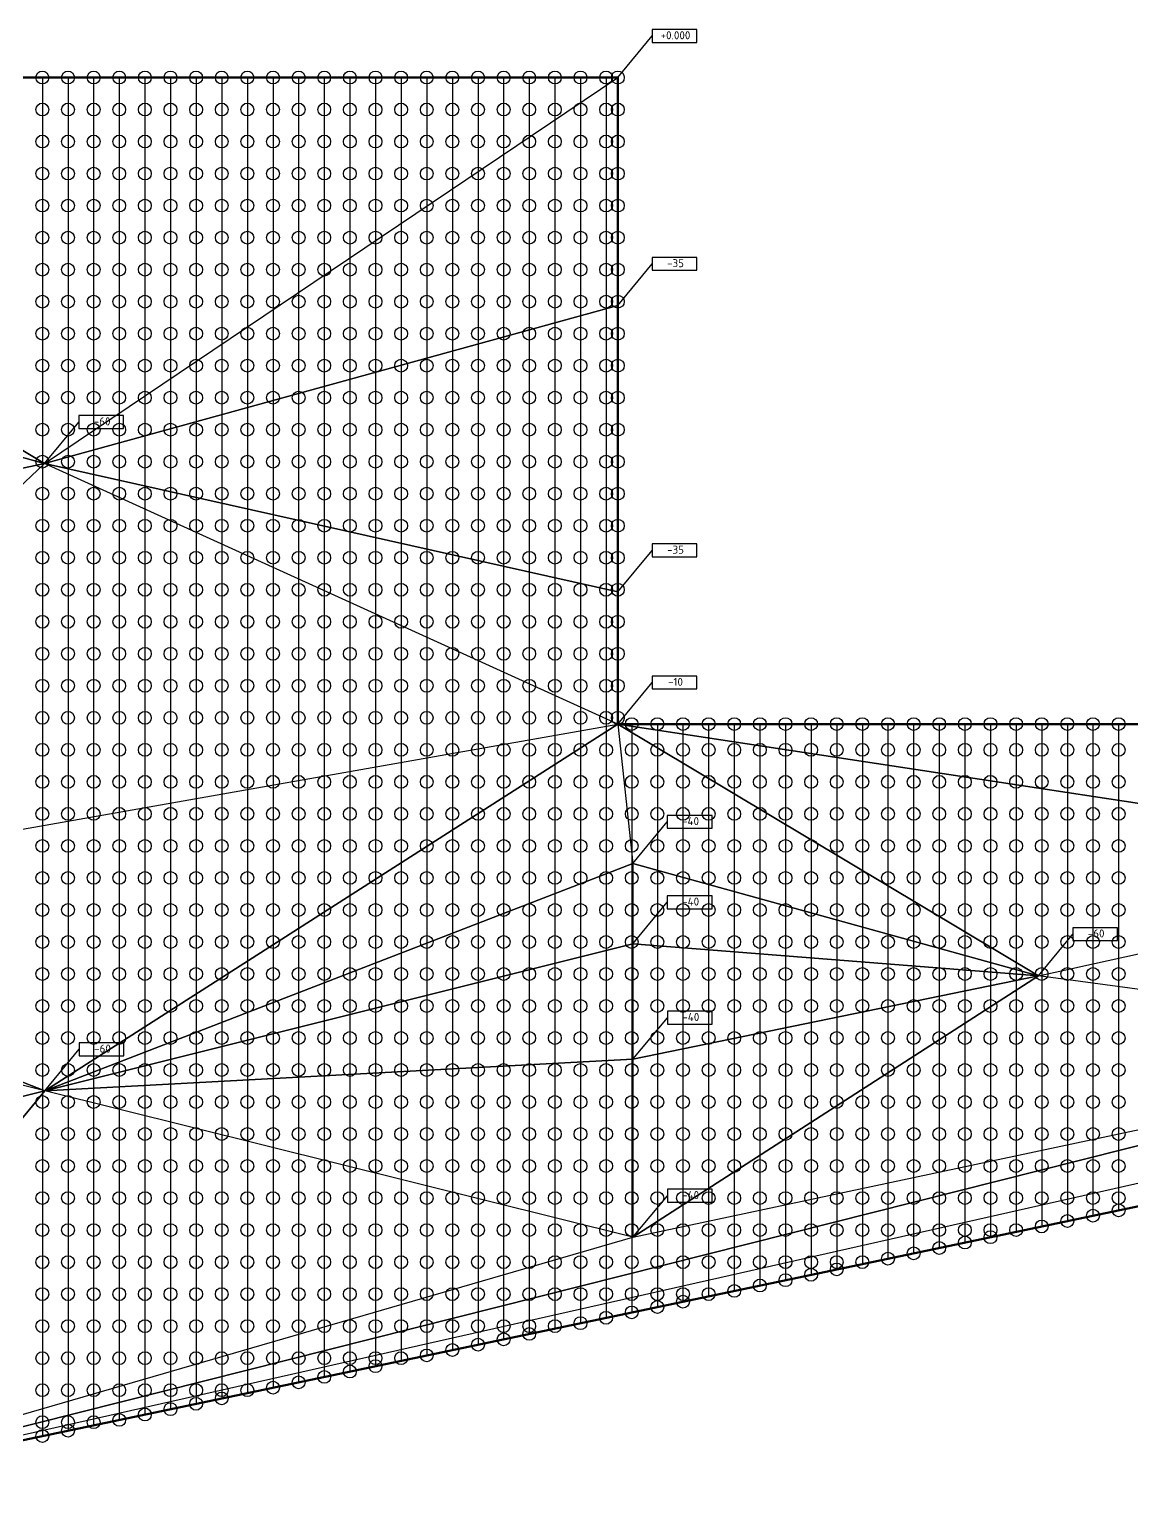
# Model space of a CAD drawing. Header units: millimetres. Extents: x 3543 to 468547, y -146359 to 38454.
# Drawn here: x 220659 to 237859, y -95174 to -72093 of the extents above; entities that cross this region are included whole.
import ezdxf
from ezdxf.enums import TextEntityAlignment as Align

# ---------------------------------------------------------------- set-up
doc = ezdxf.new("R2010")
doc.units = ezdxf.units.MM
doc.layers.add('контур', color=1, linetype='Continuous', lineweight=50)
for name, color, linetype in [('линии_высот', 4, 'Continuous'), ('опорыvb', 7, 'Continuous'), ('сеткаvb', 8, 'Continuous')]:
    doc.layers.add(name, color=color, linetype=linetype)
doc.styles.add('isocpeur', font='isocpeur.ttf')

# ---------------------------------------------------------------- blocks, each defined once
blk = doc.blocks.new('otmetka_oporvb')
at = {"linetype": 'ByBlock', "lineweight": -2}
blk.add_hatch(color=0, dxfattribs=at).paths.add_polyline_path([(-38, -32, 1), (38, 32, 1)])
at = {"color": 0, "linetype": 'ByBlock', "lineweight": -2}
blk.add_line((0, 0), (2142, 2596), dxfattribs=at)
at = {"color": 0}
blk.add_lwpolyline([(2142, 2196), (4942, 2196), (4942, 2996), (2142, 2996)], close=True, dxfattribs=at)
at = {"color": 0, "linetype": 'ByBlock', "lineweight": -2, "style": 'isocpeur'}
blk.add_attdef('OTM', text='', height=500, dxfattribs=at).set_placement((3600, 2639), align=Align.MIDDLE_CENTER)
blk = doc.blocks.new('*U28')
at = {"linetype": 'ByBlock', "lineweight": -2}
blk.add_hatch(color=0, dxfattribs=at).paths.add_polyline_path([(-38, -32, 1), (38, 32, 1)])
at = {"color": 0, "linetype": 'ByBlock', "lineweight": -2}
blk.add_line((0, 0), (2147, 2596), dxfattribs=at)
at = {"color": 0}
blk.add_lwpolyline([(2147, 2196), (4947, 2196), (4947, 2996), (2147, 2996)], close=True, dxfattribs=at)
at = {"color": 0, "linetype": 'ByBlock', "lineweight": -2, "style": 'isocpeur'}
blk.add_attdef('OTM', text='', height=500, dxfattribs=at).set_placement((3606, 2639), align=Align.MIDDLE_CENTER)
blk = doc.blocks.new('*U29')
at = {"linetype": 'ByBlock', "lineweight": -2}
blk.add_hatch(color=0, dxfattribs=at).paths.add_polyline_path([(-38, -32, 1), (38, 32, 1)])
at = {"color": 0, "linetype": 'ByBlock', "lineweight": -2}
blk.add_line((0, 0), (2158, 2596), dxfattribs=at)
at = {"color": 0}
blk.add_lwpolyline([(2158, 2196), (4958, 2196), (4958, 2996), (2158, 2996)], close=True, dxfattribs=at)
at = {"color": 0, "linetype": 'ByBlock', "lineweight": -2, "style": 'isocpeur'}
blk.add_attdef('OTM', text='', height=500, dxfattribs=at).set_placement((3617, 2639), align=Align.MIDDLE_CENTER)
blk = doc.blocks.new('*U30')
at = {"linetype": 'ByBlock', "lineweight": -2}
blk.add_hatch(color=0, dxfattribs=at).paths.add_polyline_path([(-38, -32, 1), (38, 32, 1)])
at = {"color": 0, "linetype": 'ByBlock', "lineweight": -2}
blk.add_line((0, 0), (2151, 2596), dxfattribs=at)
at = {"color": 0}
blk.add_lwpolyline([(2151, 2196), (4951, 2196), (4951, 2996), (2151, 2996)], close=True, dxfattribs=at)
at = {"color": 0, "linetype": 'ByBlock', "lineweight": -2, "style": 'isocpeur'}
blk.add_attdef('OTM', text='', height=500, dxfattribs=at).set_placement((3609, 2639), align=Align.MIDDLE_CENTER)
blk = doc.blocks.new('opor_symbPRO')
at = {"color": 0, "ltscale": 20}
blk.add_circle((0, 0), 100, dxfattribs=at)

msp = doc.modelspace()

# ---------------------------------------------------------------- linework, layer by layer
at = {"layer": 'контур', "linetype": 'Continuous'}
msp.add_lwpolyline([(215545, -95173.6), (210858.8, -72842.2), (229841.6, -72842.2), (229841.6, -82939.6), (261341.5, -82939.6), (261341.5, -72842.2), (299003.2, -72842.2), (299003.2, -77660.7)], close=True, dxfattribs=at)
at = {"layer": 'линии_высот'}
for points in [[(210858.8, -72842.2), (220891.8, -78871.8), (229841.6, -72842.2)], [(220891.8, -78871.8), (210858.8, -72842.2), (211585.8, -76306.7)], [(220891.8, -78871.8), (229841.6, -72842.2), (229841.6, -76401.4)], [(220891.8, -78871.8), (211585.8, -76306.7), (212499.7, -80661.5)], [(220891.8, -78871.8), (229841.6, -76401.4), (229841.6, -80875.7)], [(252298.9, -86875.6), (215545, -95173.6), (299003.2, -77660.7)], [(220891.8, -78871.8), (212499.7, -80661.5), (213579.5, -85807)], [(220891.8, -78871.8), (213579.5, -85807), (229841.6, -82939.6)], [(220891.8, -78871.8), (229841.6, -80875.7), (229841.6, -82939.6)], [(220897.2, -88667.6), (213579.5, -85807), (229841.6, -82939.6)], [(220897.2, -88667.6), (229841.6, -82939.6), (230076.7, -85115.1)], [(236407.9, -86868.8), (229841.6, -82939.6), (230076.7, -85115.1)], [(229841.6, -82939.6), (236407.9, -86868.8), (244279.5, -85135.9)], [(229841.6, -82939.6), (244279.5, -85135.9), (261341.5, -82939.6)], [(220897.2, -88667.6), (230076.7, -85115.1), (230076.7, -86371.6)], [(236407.9, -86868.8), (230076.7, -85115.1), (230076.7, -86371.6)], [(236407.9, -86868.8), (244279.5, -85135.9), (244268.4, -87933.7)], [(220897.2, -88667.6), (213807, -86891.3), (213579.5, -85807)], [(220897.2, -88667.6), (230076.7, -86371.6), (230076.7, -88173.7)], [(236407.9, -86868.8), (230076.7, -86371.6), (230076.7, -88173.7)], [(220897.2, -88667.6), (213807, -86891.3), (214515.2, -90266.4)], [(244268.4, -87933.7), (252298.9, -86875.6), (215545, -95173.6)], [(236407.9, -86868.8), (230076.7, -88173.7), (230076.7, -90954.3)], [(244268.4, -87933.7), (236407.9, -86868.8), (230076.7, -90954.3)], [(215545, -95173.6), (230076.7, -90954.3), (244268.4, -87933.7)], [(220897.2, -88667.6), (230076.7, -88173.7), (230076.7, -90954.3)], [(220897.2, -88667.6), (214515.2, -90266.4), (215545, -95173.6)], [(220897.2, -88667.6), (215545, -95173.6), (230076.7, -90954.3)]]:
    msp.add_lwpolyline(points, close=True, dxfattribs=at)
at = {"layer": 'сеткаvb'}
for p, q in [((210858.8, -72842.2), (229841.6, -72842.2)), ((220858.8, -72842.2), (220858.8, -94058.5)), ((221258.8, -72842.2), (221258.8, -93974.6)), ((221658.8, -72842.2), (221658.8, -93890.6)), ((222058.8, -72842.2), (222058.8, -93806.7)), ((222458.8, -72842.2), (222458.8, -93722.8)), ((222858.8, -72842.2), (222858.8, -93638.8)), ((223258.8, -72842.2), (223258.8, -93554.9)), ((223658.8, -72842.2), (223658.8, -93471)), ((224058.8, -72842.2), (224058.8, -93387)), ((224458.8, -72842.2), (224458.8, -93303.1)), ((224858.8, -72842.2), (224858.8, -93219.1)), ((225258.8, -72842.2), (225258.8, -93135.2)), ((225658.8, -72842.2), (225658.8, -93051.3)), ((226058.8, -72842.2), (226058.8, -92967.3)), ((226458.8, -72842.2), (226458.8, -92883.4)), ((226858.8, -72842.2), (226858.8, -92799.5)), ((227258.8, -72842.2), (227258.8, -92715.5)), ((227658.8, -72842.2), (227658.8, -92631.6)), ((228058.8, -72842.2), (228058.8, -92547.7)), ((228458.8, -72842.2), (228458.8, -92463.7)), ((228858.8, -72842.2), (228858.8, -92379.8)), ((229258.8, -72842.2), (229258.8, -92295.9)), ((229658.8, -72842.2), (229658.8, -92211.9)), ((230058.8, -82939.6), (230058.8, -92128)), ((230458.8, -82939.6), (230458.8, -92044)), ((230858.8, -82939.6), (230858.8, -91960.1)), ((231258.8, -82939.6), (231258.8, -91876.2)), ((231658.8, -82939.6), (231658.8, -91792.2)), ((232058.8, -82939.6), (232058.8, -91708.3)), ((232458.8, -82939.6), (232458.8, -91624.4)), ((232858.8, -82939.6), (232858.8, -91540.4)), ((233258.8, -82939.6), (233258.8, -91456.5)), ((233658.8, -82939.6), (233658.8, -91372.6)), ((234058.8, -82939.6), (234058.8, -91288.6)), ((234458.8, -82939.6), (234458.8, -91204.7)), ((234858.8, -82939.6), (234858.8, -91120.8)), ((235258.8, -82939.6), (235258.8, -91036.8)), ((235658.8, -82939.6), (235658.8, -90952.9)), ((236058.8, -82939.6), (236058.8, -90868.9)), ((236458.8, -82939.6), (236458.8, -90785)), ((236858.8, -82939.6), (236858.8, -90701.1)), ((237258.8, -82939.6), (237258.8, -90617.1)), ((237658.8, -82939.6), (237658.8, -90533.2))]:
    msp.add_line(p, q, dxfattribs=at)
at = {"layer": 'сеткаvb', "linetype": 'Continuous'}
msp.add_line((229841.6, -72842.2), (229841.6, -82939.6), dxfattribs=at)

# ---------------------------------------------------------------- block references
at = {"xscale": 0.25, "yscale": 0.25, "zscale": 0.25}
for name, p, values in [('otmetka_oporvb', (229841.6, -72842.2), {'OTM': '+0.000'}), ('otmetka_oporvb', (229841.6, -76401.4), {'OTM': '-35'}), ('otmetka_oporvb', (220891.8, -78871.8), {'OTM': '-60'}), ('otmetka_oporvb', (229841.6, -80875.7), {'OTM': '-35'}), ('otmetka_oporvb', (229841.6, -82939.6), {'OTM': '-10'}), ('otmetka_oporvb', (230076.7, -85115.1), {'OTM': '-40'}), ('*U28', (230076.7, -86371.6), {'OTM': '-40'}), ('otmetka_oporvb', (236407.9, -86868.8), {'OTM': '-60'}), ('*U29', (230076.7, -88173.7), {'OTM': '-40'}), ('otmetka_oporvb', (220897.2, -88667.6), {'OTM': '-60'}), ('*U30', (230076.7, -90954.3), {'OTM': '-40'})]:
    msp.add_blockref(name, p, dxfattribs=at).add_auto_attribs(values)
at = {"layer": 'опорыvb', "color": 1}
for p in [(220858.8, -72842.2), (221258.8, -72842.2), (221658.8, -72842.2), (222058.8, -72842.2), (222458.8, -72842.2), (222858.8, -72842.2), (223258.8, -72842.2), (223658.8, -72842.2), (224058.8, -72842.2), (224458.8, -72842.2), (224858.8, -72842.2), (225258.8, -72842.2), (225658.8, -72842.2), (226058.8, -72842.2), (226458.8, -72842.2), (226858.8, -72842.2), (227258.8, -72842.2), (227658.8, -72842.2), (228058.8, -72842.2), (228458.8, -72842.2), (228858.8, -72842.2), (229258.8, -72842.2), (229658.8, -72842.2), (229841.6, -72842.2), (220858.8, -73342.2), (221258.8, -73342.2), (221658.8, -73342.2), (222058.8, -73342.2), (222458.8, -73342.2), (222858.8, -73342.2), (223258.8, -73342.2), (223658.8, -73342.2), (224058.8, -73342.2), (224458.8, -73342.2), (224858.8, -73342.2), (225258.8, -73342.2), (225658.8, -73342.2), (226058.8, -73342.2), (226458.8, -73342.2), (226858.8, -73342.2), (227258.8, -73342.2), (227658.8, -73342.2), (228058.8, -73342.2), (228458.8, -73342.2), (228858.8, -73342.2), (229258.8, -73342.2), (229658.8, -73342.2), (229841.6, -73342.2), (237658.8, -90533.2), (236458.8, -90785), (236858.8, -90701.1), (237258.8, -90617.1), (235658.8, -90952.9), (236058.8, -90842.2), (234458.8, -91204.7), (234858.8, -91120.8), (235258.8, -91036.8), (233258.8, -91456.5), (233658.8, -91342.2), (234058.8, -91288.6), (232058.8, -91708.3), (232458.8, -91624.4), (232858.8, -91540.4), (231258.8, -91842.2), (231658.8, -91792.2), (230058.8, -92128), (230458.8, -92044), (230858.8, -91960.1), (228858.8, -92342.2), (229258.8, -92295.9), (229658.8, -92211.9), (227658.8, -92631.6), (228058.8, -92547.7), (228458.8, -92463.7), (224858.8, -92842.2), (226458.8, -92842.2), (226858.8, -92799.5), (227258.8, -92715.5), (225658.8, -93051.3), (226058.8, -92967.3), (222858.8, -93342.2), (224058.8, -93342.2), (224458.8, -93303.1), (224858.8, -93219.1), (225258.8, -93135.2), (223258.8, -93554.9), (223658.8, -93471), (222458.8, -93722.8), (222858.8, -93638.8), (220858.8, -93842.2), (221258.8, -93842.2), (221258.8, -93974.6), (221658.8, -93842.2), (222058.8, -93806.7), (220858.8, -94058.5)]:
    msp.add_blockref('opor_symbPRO', p, dxfattribs=at)
at = {"layer": 'опорыvb', "color": 92}
for p in [(220858.8, -73842.2), (221258.8, -73842.2), (221658.8, -73842.2), (222058.8, -73842.2), (222458.8, -73842.2), (222858.8, -73842.2), (223258.8, -73842.2), (223658.8, -73842.2), (224058.8, -73842.2), (224458.8, -73842.2), (224858.8, -73842.2), (225258.8, -73842.2), (225658.8, -73842.2), (226058.8, -73842.2), (226458.8, -73842.2), (226858.8, -73842.2), (227258.8, -73842.2), (227658.8, -73842.2), (228058.8, -73842.2), (228458.8, -73842.2), (228858.8, -73842.2), (229258.8, -73842.2), (229658.8, -73842.2), (229841.6, -73842.2), (220858.8, -74342.2), (221258.8, -74342.2), (221658.8, -74342.2), (222058.8, -74342.2), (222458.8, -74342.2), (222858.8, -74342.2), (223258.8, -74342.2), (223658.8, -74342.2), (224058.8, -74342.2), (224458.8, -74342.2), (224858.8, -74342.2), (225258.8, -74342.2), (225658.8, -74342.2), (226058.8, -74342.2), (226458.8, -74342.2), (226858.8, -74342.2), (227258.8, -74342.2), (227658.8, -74342.2), (228058.8, -74342.2), (228458.8, -74342.2), (228858.8, -74342.2), (229258.8, -74342.2), (229658.8, -74342.2), (229841.6, -74342.2), (220858.8, -74842.2), (221258.8, -74842.2), (221658.8, -74842.2), (222058.8, -74842.2), (222458.8, -74842.2), (222858.8, -74842.2), (223258.8, -74842.2), (223658.8, -74842.2), (224058.8, -74842.2), (224458.8, -74842.2), (224858.8, -74842.2), (225258.8, -74842.2), (225658.8, -74842.2), (226058.8, -74842.2), (226458.8, -74842.2), (226858.8, -74842.2), (227258.8, -74842.2), (227658.8, -74842.2), (228058.8, -74842.2), (228458.8, -74842.2), (228858.8, -74842.2), (229258.8, -74842.2), (229658.8, -74842.2), (229841.6, -74842.2), (226858.8, -81842.2), (227258.8, -81842.2), (227658.8, -81842.2), (228058.8, -81842.2), (228458.8, -81842.2), (228858.8, -81842.2), (229258.8, -81842.2), (229658.8, -81842.2), (229841.6, -81842.2), (224058.8, -82342.2), (224458.8, -82342.2), (224858.8, -82342.2), (225258.8, -82342.2), (225658.8, -82342.2), (226058.8, -82342.2), (226458.8, -82342.2), (226858.8, -82342.2), (227258.8, -82342.2), (227658.8, -82342.2), (228058.8, -82342.2), (228458.8, -82342.2), (228858.8, -82342.2), (229258.8, -82342.2), (229658.8, -82342.2), (229841.6, -82342.2), (221258.8, -82842.2), (221658.8, -82842.2), (222058.8, -82842.2), (222458.8, -82842.2), (222858.8, -82842.2), (223258.8, -82842.2), (223658.8, -82842.2), (224058.8, -82842.2), (224458.8, -82842.2), (224858.8, -82842.2), (225258.8, -82842.2), (225658.8, -82842.2), (226058.8, -82842.2), (226458.8, -82842.2), (226858.8, -82842.2), (227258.8, -82842.2), (227658.8, -82842.2), (228058.8, -82842.2), (228458.8, -82842.2), (228858.8, -82842.2), (229258.8, -82842.2), (229658.8, -82842.2), (229841.6, -82842.2), (230058.8, -82939.6), (230458.8, -82939.6), (230858.8, -82939.6), (231258.8, -82939.6), (231658.8, -82939.6), (232058.8, -82939.6), (232458.8, -82939.6), (232858.8, -82939.6), (233258.8, -82939.6), (233658.8, -82939.6), (234058.8, -82939.6), (234458.8, -82939.6), (234858.8, -82939.6), (235258.8, -82939.6), (235658.8, -82939.6), (236058.8, -82939.6), (236458.8, -82939.6), (236858.8, -82939.6), (237258.8, -82939.6), (237658.8, -82939.6), (220858.8, -83342.2), (221258.8, -83342.2), (221658.8, -83342.2), (222058.8, -83342.2), (222458.8, -83342.2), (222858.8, -83342.2), (223258.8, -83342.2), (223658.8, -83342.2), (224058.8, -83342.2), (224458.8, -83342.2), (224858.8, -83342.2), (225258.8, -83342.2), (225658.8, -83342.2), (226058.8, -83342.2), (226458.8, -83342.2), (226858.8, -83342.2), (227258.8, -83342.2), (227658.8, -83342.2), (228058.8, -83342.2), (228458.8, -83342.2), (228858.8, -83342.2), (229258.8, -83342.2), (229658.8, -83342.2), (230058.8, -83342.2), (230458.8, -83342.2), (230858.8, -83342.2), (231258.8, -83342.2), (231658.8, -83342.2), (232058.8, -83342.2), (232458.8, -83342.2), (232858.8, -83342.2), (233258.8, -83342.2), (233658.8, -83342.2), (234058.8, -83342.2), (234458.8, -83342.2), (234858.8, -83342.2), (235258.8, -83342.2), (235658.8, -83342.2), (236058.8, -83342.2), (236458.8, -83342.2), (236858.8, -83342.2), (237258.8, -83342.2), (237658.8, -83342.2), (220858.8, -83842.2), (221258.8, -83842.2), (221658.8, -83842.2), (222058.8, -83842.2), (222458.8, -83842.2), (222858.8, -83842.2), (223258.8, -83842.2), (223658.8, -83842.2), (224058.8, -83842.2), (224458.8, -83842.2), (224858.8, -83842.2), (225258.8, -83842.2), (225658.8, -83842.2), (226058.8, -83842.2), (226458.8, -83842.2), (226858.8, -83842.2), (227258.8, -83842.2), (227658.8, -83842.2), (228058.8, -83842.2), (228458.8, -83842.2), (228858.8, -83842.2), (229258.8, -83842.2), (229658.8, -83842.2), (230058.8, -83842.2), (230458.8, -83842.2), (230858.8, -83842.2), (231258.8, -83842.2), (231658.8, -83842.2), (232058.8, -83842.2), (232458.8, -83842.2), (232858.8, -83842.2), (233258.8, -83842.2), (233658.8, -83842.2), (234058.8, -83842.2), (234458.8, -83842.2), (234858.8, -83842.2), (235258.8, -83842.2), (235658.8, -83842.2), (236058.8, -83842.2), (236458.8, -83842.2), (236858.8, -83842.2), (237258.8, -83842.2), (237658.8, -83842.2), (220858.8, -84342.2), (221258.8, -84342.2), (221658.8, -84342.2), (222058.8, -84342.2), (222458.8, -84342.2), (222858.8, -84342.2), (223258.8, -84342.2), (223658.8, -84342.2), (224058.8, -84342.2), (224458.8, -84342.2), (224858.8, -84342.2), (225258.8, -84342.2), (225658.8, -84342.2), (226058.8, -84342.2), (226458.8, -84342.2), (226858.8, -84342.2), (227258.8, -84342.2), (227658.8, -84342.2), (228058.8, -84342.2), (235258.8, -84342.2), (235658.8, -84342.2), (236058.8, -84342.2), (236458.8, -84342.2), (236858.8, -84342.2), (237258.8, -84342.2), (237658.8, -84342.2), (220858.8, -84842.2), (221258.8, -84842.2), (221658.8, -84842.2), (222058.8, -84842.2), (222458.8, -84842.2), (222858.8, -84842.2), (223258.8, -84842.2), (223658.8, -84842.2), (224058.8, -84842.2), (224458.8, -84842.2), (224858.8, -84842.2), (225258.8, -84842.2), (225658.8, -84842.2), (220858.8, -85342.2), (221258.8, -85342.2), (221658.8, -85342.2), (222058.8, -85342.2), (222458.8, -85342.2), (222858.8, -85342.2), (236458.8, -89842.2), (236858.8, -89842.2), (237258.8, -89842.2), (234058.8, -90342.2), (234458.8, -90342.2), (234858.8, -90342.2), (235258.8, -90342.2), (235658.8, -90342.2), (237658.8, -90342.2), (232058.8, -90842.2), (232458.8, -90842.2), (232858.8, -90842.2), (233258.8, -90842.2), (233658.8, -90842.2), (235258.8, -90842.2), (235658.8, -90842.2), (230058.8, -91342.2), (230458.8, -91342.2), (230858.8, -91342.2), (231258.8, -91342.2), (231658.8, -91342.2), (232058.8, -91342.2), (232858.8, -91342.2), (233258.8, -91342.2), (227658.8, -91842.2), (228058.8, -91842.2), (228458.8, -91842.2), (228858.8, -91842.2), (229258.8, -91842.2), (229658.8, -91842.2), (230058.8, -91842.2), (230458.8, -91842.2), (230858.8, -91842.2), (225658.8, -92342.2), (226058.8, -92342.2), (226458.8, -92342.2), (226858.8, -92342.2), (227258.8, -92342.2), (227658.8, -92342.2), (228058.8, -92342.2), (228458.8, -92342.2), (220858.8, -92842.2), (221258.8, -92842.2), (221658.8, -92842.2), (222058.8, -92842.2), (222458.8, -92842.2), (222858.8, -92842.2), (223258.8, -92842.2), (223658.8, -92842.2), (224058.8, -92842.2), (224458.8, -92842.2), (225258.8, -92842.2), (225658.8, -92842.2), (226058.8, -92842.2), (220858.8, -93342.2), (221258.8, -93342.2), (221658.8, -93342.2), (222058.8, -93342.2), (222458.8, -93342.2), (223258.8, -93342.2), (223658.8, -93342.2)]:
    msp.add_blockref('opor_symbPRO', p, dxfattribs=at)
at = {"layer": 'опорыvb', "color": 131}
for p in [(220858.8, -75342.2), (221258.8, -75342.2), (221658.8, -75342.2), (222058.8, -75342.2), (222458.8, -75342.2), (222858.8, -75342.2), (223258.8, -75342.2), (223658.8, -75342.2), (224058.8, -75342.2), (224458.8, -75342.2), (224858.8, -75342.2), (225258.8, -75342.2), (225658.8, -75342.2), (226058.8, -75342.2), (226458.8, -75342.2), (226858.8, -75342.2), (227258.8, -75342.2), (227658.8, -75342.2), (228058.8, -75342.2), (228458.8, -75342.2), (228858.8, -75342.2), (229258.8, -75342.2), (229658.8, -75342.2), (229841.6, -75342.2), (220858.8, -75842.2), (221258.8, -75842.2), (221658.8, -75842.2), (222058.8, -75842.2), (222458.8, -75842.2), (222858.8, -75842.2), (223258.8, -75842.2), (223658.8, -75842.2), (224058.8, -75842.2), (224458.8, -75842.2), (224858.8, -75842.2), (225258.8, -75842.2), (225658.8, -75842.2), (226058.8, -75842.2), (226458.8, -75842.2), (226858.8, -75842.2), (227258.8, -75842.2), (227658.8, -75842.2), (228058.8, -75842.2), (228458.8, -75842.2), (228858.8, -75842.2), (229258.8, -75842.2), (229658.8, -75842.2), (229841.6, -75842.2), (220858.8, -76342.2), (221258.8, -76342.2), (221658.8, -76342.2), (222058.8, -76342.2), (222458.8, -76342.2), (222858.8, -76342.2), (223258.8, -76342.2), (223658.8, -76342.2), (224058.8, -76342.2), (224458.8, -76342.2), (224858.8, -76342.2), (225258.8, -76342.2), (225658.8, -76342.2), (226058.8, -76342.2), (226458.8, -76342.2), (226858.8, -76342.2), (227258.8, -76342.2), (227658.8, -76342.2), (228058.8, -76342.2), (228458.8, -76342.2), (228858.8, -76342.2), (229258.8, -76342.2), (229658.8, -76342.2), (229841.6, -76342.2), (220858.8, -76842.2), (221258.8, -76842.2), (221658.8, -76842.2), (222058.8, -76842.2), (222458.8, -76842.2), (222858.8, -76842.2), (223258.8, -76842.2), (223658.8, -76842.2), (224058.8, -76842.2), (224458.8, -76842.2), (224858.8, -76842.2), (225258.8, -76842.2), (225658.8, -76842.2), (226058.8, -76842.2), (226458.8, -76842.2), (226858.8, -76842.2), (227258.8, -76842.2), (227658.8, -76842.2), (228058.8, -76842.2), (228458.8, -76842.2), (228858.8, -76842.2), (229258.8, -76842.2), (229658.8, -76842.2), (229841.6, -76842.2), (220858.8, -77342.2), (221258.8, -77342.2), (221658.8, -77342.2), (222058.8, -77342.2), (222458.8, -77342.2), (222858.8, -77342.2), (223258.8, -77342.2), (223658.8, -77342.2), (224058.8, -77342.2), (224458.8, -77342.2), (224858.8, -77342.2), (225258.8, -77342.2), (225658.8, -77342.2), (226058.8, -77342.2), (226458.8, -77342.2), (226858.8, -77342.2), (227258.8, -77342.2), (227658.8, -77342.2), (228058.8, -77342.2), (228458.8, -77342.2), (228858.8, -77342.2), (229258.8, -77342.2), (229658.8, -77342.2), (229841.6, -77342.2), (220858.8, -77842.2), (221258.8, -77842.2), (221658.8, -77842.2), (222058.8, -77842.2), (222458.8, -77842.2), (222858.8, -77842.2), (223258.8, -77842.2), (223658.8, -77842.2), (224058.8, -77842.2), (224458.8, -77842.2), (224858.8, -77842.2), (225258.8, -77842.2), (225658.8, -77842.2), (226058.8, -77842.2), (226458.8, -77842.2), (226858.8, -77842.2), (227258.8, -77842.2), (227658.8, -77842.2), (228058.8, -77842.2), (228458.8, -77842.2), (228858.8, -77842.2), (229258.8, -77842.2), (229658.8, -77842.2), (229841.6, -77842.2), (223258.8, -78342.2), (223658.8, -78342.2), (224058.8, -78342.2), (224458.8, -78342.2), (224858.8, -78342.2), (225258.8, -78342.2), (225658.8, -78342.2), (226058.8, -78342.2), (226458.8, -78342.2), (226858.8, -78342.2), (227258.8, -78342.2), (227658.8, -78342.2), (228058.8, -78342.2), (228458.8, -78342.2), (228858.8, -78342.2), (229258.8, -78342.2), (229658.8, -78342.2), (229841.6, -78342.2), (223258.8, -78842.2), (223658.8, -78842.2), (224058.8, -78842.2), (224458.8, -78842.2), (224858.8, -78842.2), (225258.8, -78842.2), (225658.8, -78842.2), (226058.8, -78842.2), (226458.8, -78842.2), (226858.8, -78842.2), (227258.8, -78842.2), (227658.8, -78842.2), (228058.8, -78842.2), (228458.8, -78842.2), (228858.8, -78842.2), (229258.8, -78842.2), (229658.8, -78842.2), (229841.6, -78842.2), (222058.8, -79342.2), (222458.8, -79342.2), (222858.8, -79342.2), (223258.8, -79342.2), (223658.8, -79342.2), (224058.8, -79342.2), (224458.8, -79342.2), (224858.8, -79342.2), (225258.8, -79342.2), (225658.8, -79342.2), (226058.8, -79342.2), (226458.8, -79342.2), (226858.8, -79342.2), (227258.8, -79342.2), (227658.8, -79342.2), (228058.8, -79342.2), (228458.8, -79342.2), (228858.8, -79342.2), (229258.8, -79342.2), (229658.8, -79342.2), (229841.6, -79342.2), (220858.8, -79842.2), (221258.8, -79842.2), (221658.8, -79842.2), (222058.8, -79842.2), (222458.8, -79842.2), (222858.8, -79842.2), (223258.8, -79842.2), (223658.8, -79842.2), (224058.8, -79842.2), (224458.8, -79842.2), (224858.8, -79842.2), (225258.8, -79842.2), (225658.8, -79842.2), (226058.8, -79842.2), (226458.8, -79842.2), (226858.8, -79842.2), (227258.8, -79842.2), (227658.8, -79842.2), (228058.8, -79842.2), (228458.8, -79842.2), (228858.8, -79842.2), (229258.8, -79842.2), (229658.8, -79842.2), (229841.6, -79842.2), (220858.8, -80342.2), (221258.8, -80342.2), (221658.8, -80342.2), (222058.8, -80342.2), (222458.8, -80342.2), (222858.8, -80342.2), (223258.8, -80342.2), (223658.8, -80342.2), (224058.8, -80342.2), (224458.8, -80342.2), (224858.8, -80342.2), (225258.8, -80342.2), (225658.8, -80342.2), (226058.8, -80342.2), (226458.8, -80342.2), (226858.8, -80342.2), (227258.8, -80342.2), (227658.8, -80342.2), (228058.8, -80342.2), (228458.8, -80342.2), (228858.8, -80342.2), (229258.8, -80342.2), (229658.8, -80342.2), (229841.6, -80342.2), (220858.8, -80842.2), (221258.8, -80842.2), (221658.8, -80842.2), (222058.8, -80842.2), (222458.8, -80842.2), (222858.8, -80842.2), (223258.8, -80842.2), (223658.8, -80842.2), (224058.8, -80842.2), (224458.8, -80842.2), (224858.8, -80842.2), (225258.8, -80842.2), (225658.8, -80842.2), (226058.8, -80842.2), (226458.8, -80842.2), (226858.8, -80842.2), (227258.8, -80842.2), (227658.8, -80842.2), (228058.8, -80842.2), (228458.8, -80842.2), (228858.8, -80842.2), (229258.8, -80842.2), (229658.8, -80842.2), (229841.6, -80842.2), (220858.8, -81342.2), (221258.8, -81342.2), (221658.8, -81342.2), (222058.8, -81342.2), (222458.8, -81342.2), (222858.8, -81342.2), (223258.8, -81342.2), (223658.8, -81342.2), (224058.8, -81342.2), (224458.8, -81342.2), (224858.8, -81342.2), (225258.8, -81342.2), (225658.8, -81342.2), (226058.8, -81342.2), (226458.8, -81342.2), (226858.8, -81342.2), (227258.8, -81342.2), (227658.8, -81342.2), (228058.8, -81342.2), (228458.8, -81342.2), (228858.8, -81342.2), (229258.8, -81342.2), (229658.8, -81342.2), (229841.6, -81342.2), (220858.8, -81842.2), (221258.8, -81842.2), (221658.8, -81842.2), (222058.8, -81842.2), (222458.8, -81842.2), (222858.8, -81842.2), (223258.8, -81842.2), (223658.8, -81842.2), (224058.8, -81842.2), (224458.8, -81842.2), (224858.8, -81842.2), (225258.8, -81842.2), (225658.8, -81842.2), (226058.8, -81842.2), (226458.8, -81842.2), (220858.8, -82342.2), (221258.8, -82342.2), (221658.8, -82342.2), (222058.8, -82342.2), (222458.8, -82342.2), (222858.8, -82342.2), (223258.8, -82342.2), (223658.8, -82342.2), (220858.8, -82842.2), (228458.8, -84342.2), (228858.8, -84342.2), (229258.8, -84342.2), (229658.8, -84342.2), (230058.8, -84342.2), (230458.8, -84342.2), (230858.8, -84342.2), (231258.8, -84342.2), (231658.8, -84342.2), (232058.8, -84342.2), (232458.8, -84342.2), (232858.8, -84342.2), (233258.8, -84342.2), (233658.8, -84342.2), (234058.8, -84342.2), (234458.8, -84342.2), (234858.8, -84342.2), (226058.8, -84842.2), (226458.8, -84842.2), (226858.8, -84842.2), (227258.8, -84842.2), (227658.8, -84842.2), (228058.8, -84842.2), (228458.8, -84842.2), (228858.8, -84842.2), (229258.8, -84842.2), (229658.8, -84842.2), (230058.8, -84842.2), (230458.8, -84842.2), (230858.8, -84842.2), (231258.8, -84842.2), (231658.8, -84842.2), (232058.8, -84842.2), (232458.8, -84842.2), (232858.8, -84842.2), (233258.8, -84842.2), (233658.8, -84842.2), (234058.8, -84842.2), (234458.8, -84842.2), (234858.8, -84842.2), (235258.8, -84842.2), (235658.8, -84842.2), (236058.8, -84842.2), (236458.8, -84842.2), (236858.8, -84842.2), (237258.8, -84842.2), (237658.8, -84842.2), (223258.8, -85342.2), (223658.8, -85342.2), (224058.8, -85342.2), (224458.8, -85342.2), (224858.8, -85342.2), (225258.8, -85342.2), (225658.8, -85342.2), (226058.8, -85342.2), (226458.8, -85342.2), (226858.8, -85342.2), (227258.8, -85342.2), (227658.8, -85342.2), (228058.8, -85342.2), (228458.8, -85342.2), (228858.8, -85342.2), (229258.8, -85342.2), (229658.8, -85342.2), (230058.8, -85342.2), (230458.8, -85342.2), (230858.8, -85342.2), (231258.8, -85342.2), (231658.8, -85342.2), (232058.8, -85342.2), (232458.8, -85342.2), (232858.8, -85342.2), (233258.8, -85342.2), (233658.8, -85342.2), (234058.8, -85342.2), (234458.8, -85342.2), (234858.8, -85342.2), (235258.8, -85342.2), (235658.8, -85342.2), (236058.8, -85342.2), (236458.8, -85342.2), (236858.8, -85342.2), (237258.8, -85342.2), (237658.8, -85342.2), (220858.8, -85842.2), (221258.8, -85842.2), (221658.8, -85842.2), (222058.8, -85842.2), (222458.8, -85842.2), (222858.8, -85842.2), (223258.8, -85842.2), (223658.8, -85842.2), (224058.8, -85842.2), (224458.8, -85842.2), (224858.8, -85842.2), (225258.8, -85842.2), (225658.8, -85842.2), (226058.8, -85842.2), (226458.8, -85842.2), (226858.8, -85842.2), (227258.8, -85842.2), (227658.8, -85842.2), (228058.8, -85842.2), (228458.8, -85842.2), (228858.8, -85842.2), (229258.8, -85842.2), (229658.8, -85842.2), (230058.8, -85842.2), (230458.8, -85842.2), (230858.8, -85842.2), (231258.8, -85842.2), (231658.8, -85842.2), (232058.8, -85842.2), (232458.8, -85842.2), (232858.8, -85842.2), (233258.8, -85842.2), (233658.8, -85842.2), (234058.8, -85842.2), (234458.8, -85842.2), (234858.8, -85842.2), (235258.8, -85842.2), (235658.8, -85842.2), (236058.8, -85842.2), (236458.8, -85842.2), (236858.8, -85842.2), (237258.8, -85842.2), (237658.8, -85842.2), (220858.8, -86342.2), (221258.8, -86342.2), (221658.8, -86342.2), (222058.8, -86342.2), (222458.8, -86342.2), (222858.8, -86342.2), (223258.8, -86342.2), (223658.8, -86342.2), (224058.8, -86342.2), (224458.8, -86342.2), (224858.8, -86342.2), (225258.8, -86342.2), (225658.8, -86342.2), (226058.8, -86342.2), (226458.8, -86342.2), (226858.8, -86342.2), (227258.8, -86342.2), (227658.8, -86342.2), (228058.8, -86342.2), (228458.8, -86342.2), (228858.8, -86342.2), (229258.8, -86342.2), (229658.8, -86342.2), (230058.8, -86342.2), (230458.8, -86342.2), (230858.8, -86342.2), (231258.8, -86342.2), (231658.8, -86342.2), (232058.8, -86342.2), (232458.8, -86342.2), (232858.8, -86342.2), (233258.8, -86342.2), (233658.8, -86342.2), (234058.8, -86342.2), (234458.8, -86342.2), (234858.8, -86342.2), (235258.8, -86342.2), (235658.8, -86342.2), (236058.8, -86342.2), (236458.8, -86342.2), (236858.8, -86342.2), (237258.8, -86342.2), (237658.8, -86342.2), (220858.8, -86842.2), (221258.8, -86842.2), (221658.8, -86842.2), (222058.8, -86842.2), (222458.8, -86842.2), (222858.8, -86842.2), (223258.8, -86842.2), (223658.8, -86842.2), (224058.8, -86842.2), (224458.8, -86842.2), (224858.8, -86842.2), (225258.8, -86842.2), (225658.8, -86842.2), (226058.8, -86842.2), (226458.8, -86842.2), (226858.8, -86842.2), (227258.8, -86842.2), (227658.8, -86842.2), (228058.8, -86842.2), (228458.8, -86842.2), (228858.8, -86842.2), (229258.8, -86842.2), (229658.8, -86842.2), (230058.8, -86842.2), (230458.8, -86842.2), (230858.8, -86842.2), (231258.8, -86842.2), (231658.8, -86842.2), (232058.8, -86842.2), (232458.8, -86842.2), (232858.8, -86842.2), (233258.8, -86842.2), (233658.8, -86842.2), (234058.8, -86842.2), (234458.8, -86842.2), (237658.8, -86842.2), (220858.8, -87342.2), (221258.8, -87342.2), (221658.8, -87342.2), (222058.8, -87342.2), (222458.8, -87342.2), (222858.8, -87342.2), (223258.8, -87342.2), (223658.8, -87342.2), (224058.8, -87342.2), (224458.8, -87342.2), (224858.8, -87342.2), (225258.8, -87342.2), (225658.8, -87342.2), (226058.8, -87342.2), (226458.8, -87342.2), (226858.8, -87342.2), (227258.8, -87342.2), (227658.8, -87342.2), (228058.8, -87342.2), (228458.8, -87342.2), (228858.8, -87342.2), (229258.8, -87342.2), (229658.8, -87342.2), (230058.8, -87342.2), (230458.8, -87342.2), (230858.8, -87342.2), (231258.8, -87342.2), (231658.8, -87342.2), (232058.8, -87342.2), (232458.8, -87342.2), (232858.8, -87342.2), (233258.8, -87342.2), (233658.8, -87342.2), (234058.8, -87342.2), (234458.8, -87342.2), (236858.8, -87342.2), (237258.8, -87342.2), (237658.8, -87342.2), (220858.8, -87842.2), (221258.8, -87842.2), (221658.8, -87842.2), (222058.8, -87842.2), (222458.8, -87842.2), (223658.8, -87842.2), (224058.8, -87842.2), (224458.8, -87842.2), (224858.8, -87842.2), (225258.8, -87842.2), (225658.8, -87842.2), (226058.8, -87842.2), (226458.8, -87842.2), (226858.8, -87842.2), (227258.8, -87842.2), (227658.8, -87842.2), (228058.8, -87842.2), (228458.8, -87842.2), (228858.8, -87842.2), (229258.8, -87842.2), (229658.8, -87842.2), (230058.8, -87842.2), (230458.8, -87842.2), (230858.8, -87842.2), (231258.8, -87842.2), (231658.8, -87842.2), (232058.8, -87842.2), (232458.8, -87842.2), (232858.8, -87842.2), (233258.8, -87842.2), (233658.8, -87842.2), (234058.8, -87842.2), (234458.8, -87842.2), (235258.8, -87842.2), (235658.8, -87842.2), (236058.8, -87842.2), (236458.8, -87842.2), (236858.8, -87842.2), (237258.8, -87842.2), (237658.8, -87842.2), (223658.8, -88342.2), (224058.8, -88342.2), (224458.8, -88342.2), (224858.8, -88342.2), (225258.8, -88342.2), (225658.8, -88342.2), (226058.8, -88342.2), (226458.8, -88342.2), (226858.8, -88342.2), (227258.8, -88342.2), (227658.8, -88342.2), (228058.8, -88342.2), (228458.8, -88342.2), (228858.8, -88342.2), (229258.8, -88342.2), (229658.8, -88342.2), (230058.8, -88342.2), (230458.8, -88342.2), (230858.8, -88342.2), (231258.8, -88342.2), (231658.8, -88342.2), (232058.8, -88342.2), (232458.8, -88342.2), (232858.8, -88342.2), (233258.8, -88342.2), (233658.8, -88342.2), (234058.8, -88342.2), (234458.8, -88342.2), (234858.8, -88342.2), (235258.8, -88342.2), (235658.8, -88342.2), (236058.8, -88342.2), (236458.8, -88342.2), (236858.8, -88342.2), (237258.8, -88342.2), (237658.8, -88342.2), (223658.8, -88842.2), (224058.8, -88842.2), (224458.8, -88842.2), (224858.8, -88842.2), (225258.8, -88842.2), (225658.8, -88842.2), (226058.8, -88842.2), (226458.8, -88842.2), (226858.8, -88842.2), (227258.8, -88842.2), (227658.8, -88842.2), (228058.8, -88842.2), (228458.8, -88842.2), (228858.8, -88842.2), (229258.8, -88842.2), (229658.8, -88842.2), (230058.8, -88842.2), (230458.8, -88842.2), (230858.8, -88842.2), (231258.8, -88842.2), (231658.8, -88842.2), (232058.8, -88842.2), (232458.8, -88842.2), (232858.8, -88842.2), (233258.8, -88842.2), (233658.8, -88842.2), (234058.8, -88842.2), (234458.8, -88842.2), (234858.8, -88842.2), (235258.8, -88842.2), (235658.8, -88842.2), (236058.8, -88842.2), (236458.8, -88842.2), (236858.8, -88842.2), (237258.8, -88842.2), (237658.8, -88842.2), (220858.8, -89342.2), (221258.8, -89342.2), (221658.8, -89342.2), (222058.8, -89342.2), (222458.8, -89342.2), (222858.8, -89342.2), (223258.8, -89342.2), (223658.8, -89342.2), (224058.8, -89342.2), (224458.8, -89342.2), (224858.8, -89342.2), (225258.8, -89342.2), (225658.8, -89342.2), (226058.8, -89342.2), (226458.8, -89342.2), (226858.8, -89342.2), (227258.8, -89342.2), (227658.8, -89342.2), (228058.8, -89342.2), (228458.8, -89342.2), (228858.8, -89342.2), (229258.8, -89342.2), (229658.8, -89342.2), (230058.8, -89342.2), (230458.8, -89342.2), (230858.8, -89342.2), (231258.8, -89342.2), (231658.8, -89342.2), (232058.8, -89342.2), (232458.8, -89342.2), (232858.8, -89342.2), (233258.8, -89342.2), (233658.8, -89342.2), (234058.8, -89342.2), (234458.8, -89342.2), (234858.8, -89342.2), (235258.8, -89342.2), (235658.8, -89342.2), (236058.8, -89342.2), (236458.8, -89342.2), (236858.8, -89342.2), (237258.8, -89342.2), (237658.8, -89342.2), (220858.8, -89842.2), (221258.8, -89842.2), (221658.8, -89842.2), (222058.8, -89842.2), (222458.8, -89842.2), (222858.8, -89842.2), (223258.8, -89842.2), (223658.8, -89842.2), (224058.8, -89842.2), (224458.8, -89842.2), (224858.8, -89842.2), (225258.8, -89842.2), (225658.8, -89842.2), (226058.8, -89842.2), (226458.8, -89842.2), (226858.8, -89842.2), (227258.8, -89842.2), (227658.8, -89842.2), (228058.8, -89842.2), (228458.8, -89842.2), (228858.8, -89842.2), (229258.8, -89842.2), (229658.8, -89842.2), (230058.8, -89842.2), (230458.8, -89842.2), (230858.8, -89842.2), (231258.8, -89842.2), (231658.8, -89842.2), (232058.8, -89842.2), (232458.8, -89842.2), (232858.8, -89842.2), (233258.8, -89842.2), (233658.8, -89842.2), (234058.8, -89842.2), (234458.8, -89842.2), (234858.8, -89842.2), (235258.8, -89842.2), (235658.8, -89842.2), (236058.8, -89842.2), (237658.8, -89842.2), (220858.8, -90342.2), (221258.8, -90342.2), (221658.8, -90342.2), (222058.8, -90342.2), (222458.8, -90342.2), (222858.8, -90342.2), (223258.8, -90342.2), (223658.8, -90342.2), (224058.8, -90342.2), (224458.8, -90342.2), (224858.8, -90342.2), (225258.8, -90342.2), (225658.8, -90342.2), (226058.8, -90342.2), (226458.8, -90342.2), (226858.8, -90342.2), (227258.8, -90342.2), (227658.8, -90342.2), (228058.8, -90342.2), (228458.8, -90342.2), (228858.8, -90342.2), (229258.8, -90342.2), (229658.8, -90342.2), (230058.8, -90342.2), (230458.8, -90342.2), (230858.8, -90342.2), (231258.8, -90342.2), (231658.8, -90342.2), (232058.8, -90342.2), (232458.8, -90342.2), (232858.8, -90342.2), (233258.8, -90342.2), (233658.8, -90342.2), (236058.8, -90342.2), (236458.8, -90342.2), (236858.8, -90342.2), (237258.8, -90342.2), (220858.8, -90842.2), (221258.8, -90842.2), (221658.8, -90842.2), (222058.8, -90842.2), (222458.8, -90842.2), (222858.8, -90842.2), (223258.8, -90842.2), (223658.8, -90842.2), (224058.8, -90842.2), (224458.8, -90842.2), (224858.8, -90842.2), (225258.8, -90842.2), (225658.8, -90842.2), (226058.8, -90842.2), (226458.8, -90842.2), (226858.8, -90842.2), (227258.8, -90842.2), (227658.8, -90842.2), (228058.8, -90842.2), (228458.8, -90842.2), (228858.8, -90842.2), (229258.8, -90842.2), (229658.8, -90842.2), (230058.8, -90842.2), (230458.8, -90842.2), (230858.8, -90842.2), (231258.8, -90842.2), (231658.8, -90842.2), (234058.8, -90842.2), (234458.8, -90842.2), (234858.8, -90842.2), (220858.8, -91342.2), (221258.8, -91342.2), (221658.8, -91342.2), (222058.8, -91342.2), (222458.8, -91342.2), (222858.8, -91342.2), (223258.8, -91342.2), (223658.8, -91342.2), (224058.8, -91342.2), (224458.8, -91342.2), (224858.8, -91342.2), (225258.8, -91342.2), (225658.8, -91342.2), (226058.8, -91342.2), (226458.8, -91342.2), (226858.8, -91342.2), (227258.8, -91342.2), (227658.8, -91342.2), (228058.8, -91342.2), (228458.8, -91342.2), (228858.8, -91342.2), (229258.8, -91342.2), (229658.8, -91342.2), (232458.8, -91342.2), (220858.8, -91842.2), (221258.8, -91842.2), (221658.8, -91842.2), (222058.8, -91842.2), (222458.8, -91842.2), (222858.8, -91842.2), (223258.8, -91842.2), (223658.8, -91842.2), (224058.8, -91842.2), (224458.8, -91842.2), (224858.8, -91842.2), (225258.8, -91842.2), (225658.8, -91842.2), (226058.8, -91842.2), (226458.8, -91842.2), (226858.8, -91842.2), (227258.8, -91842.2), (220858.8, -92342.2), (221258.8, -92342.2), (221658.8, -92342.2), (222058.8, -92342.2), (222458.8, -92342.2), (222858.8, -92342.2), (223258.8, -92342.2), (223658.8, -92342.2), (224058.8, -92342.2), (224458.8, -92342.2), (224858.8, -92342.2), (225258.8, -92342.2)]:
    msp.add_blockref('opor_symbPRO', p, dxfattribs=at)
at = {"layer": 'опорыvb', "color": 30}
for p in [(220858.8, -78342.2), (221258.8, -78342.2), (221658.8, -78342.2), (222058.8, -78342.2), (222458.8, -78342.2), (222858.8, -78342.2), (220858.8, -78842.2), (221258.8, -78842.2), (221658.8, -78842.2), (222058.8, -78842.2), (222458.8, -78842.2), (222858.8, -78842.2), (220858.8, -79342.2), (221258.8, -79342.2), (221658.8, -79342.2), (234858.8, -86842.2), (235258.8, -86842.2), (235658.8, -86842.2), (236058.8, -86842.2), (236458.8, -86842.2), (236858.8, -86842.2), (237258.8, -86842.2), (234858.8, -87342.2), (235258.8, -87342.2), (235658.8, -87342.2), (236058.8, -87342.2), (236458.8, -87342.2), (222858.8, -87842.2), (223258.8, -87842.2), (234858.8, -87842.2), (220858.8, -88342.2), (221258.8, -88342.2), (221658.8, -88342.2), (222058.8, -88342.2), (222458.8, -88342.2), (222858.8, -88342.2), (223258.8, -88342.2), (220858.8, -88842.2), (221258.8, -88842.2), (221658.8, -88842.2), (222058.8, -88842.2), (222458.8, -88842.2), (222858.8, -88842.2), (223258.8, -88842.2)]:
    msp.add_blockref('opor_symbPRO', p, dxfattribs=at)

doc.saveas('drawing.dxf')
